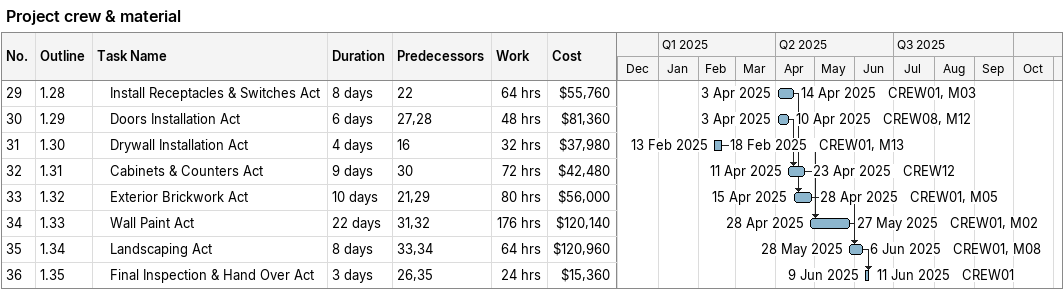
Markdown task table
Project crew & material

| ID | WBS | Task | Duration | Start | Finish | Predecessors | Resources | Work (h) | Cost ($) |
|---|---|---|---|---|---|---|---|---|---|
| 29 | 1.28 | Install Receptacles & Switches Act | 8d | 2025-04-03 | 2025-04-14 | 22 | CREW01, M03 | 64 | 55760 |
| 30 | 1.29 | Doors Installation Act | 6d | 2025-04-03 | 2025-04-10 | 27, 28 | CREW08, M12 | 48 | 81360 |
| 31 | 1.30 | Drywall Installation Act | 4d | 2025-02-13 | 2025-02-18 | 16 | CREW01, M13 | 32 | 37980 |
| 32 | 1.31 | Cabinets & Counters Act | 9d | 2025-04-11 | 2025-04-23 | 30 | CREW12 | 72 | 42480 |
| 33 | 1.32 | Exterior Brickwork Act | 10d | 2025-04-15 | 2025-04-28 | 21, 29 | CREW01, M05 | 80 | 56000 |
| 34 | 1.33 | Wall Paint Act | 22d | 2025-04-28 | 2025-05-27 | 31, 32 | CREW01, M02 | 176 | 120140 |
| 35 | 1.34 | Landscaping Act | 8d | 2025-05-28 | 2025-06-06 | 33, 34 | CREW01, M08 | 64 | 120960 |
| 36 | 1.35 | Final Inspection & Hand Over Act | 3d | 2025-06-09 | 2025-06-11 | 26, 35 | CREW01 | 24 | 15360 |
